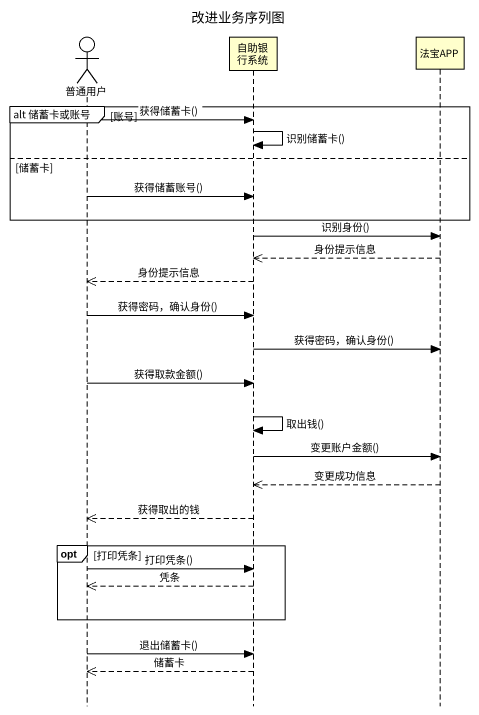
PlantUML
@startuml
title 改进业务序列图
hide footbox
actor 普通用户
participant 自助银行系统
participant 法宝APP

group alt 储蓄卡或账号 [账号]
  普通用户 -> 自助银行系统 : 获得储蓄卡()
  自助银行系统 -> 自助银行系统 : 识别储蓄卡()
else 储蓄卡
  普通用户 -> 自助银行系统 : 获得储蓄账号()
end
自助银行系统 -> 法宝APP : 识别身份()
法宝APP -->> 自助银行系统 : 身份提示信息
自助银行系统 -->> 普通用户 : 身份提示信息
普通用户 -> 自助银行系统 : 获得密码，确认身份()
自助银行系统 -> 法宝APP : 获得密码，确认身份()
普通用户 -> 自助银行系统 : 获得取款金额()
自助银行系统 -> 自助银行系统 : 取出钱()
自助银行系统 -> 法宝APP : 变更账户金额()
法宝APP -->> 自助银行系统 : 变更成功信息
自助银行系统 -->> 普通用户 : 获得取出的钱
opt 打印凭条
  普通用户 -> 自助银行系统 : 打印凭条()
  自助银行系统 -->> 普通用户 : 凭条
end
普通用户 -> 自助银行系统 : 退出储蓄卡()
自助银行系统 -->> 普通用户 : 储蓄卡
@enduml
